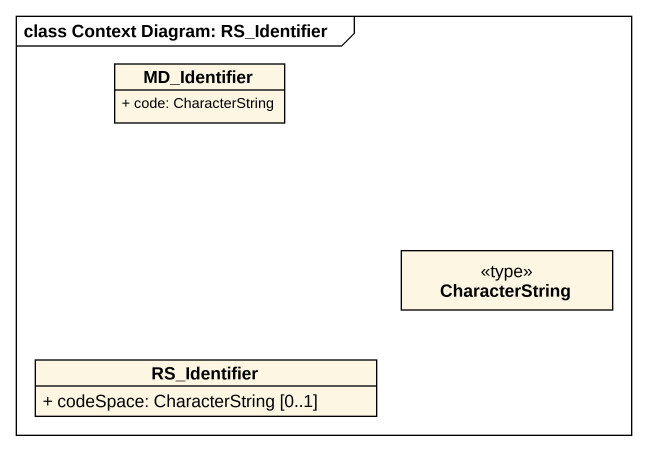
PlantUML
@startuml
mainframe class Context Diagram: RS_Identifier
hide circle
hide empty members
skinparam classAttributeIconSize 0
class MD_Identifier {
  + code: CharacterString
}
class CharacterString <<type>>
class RS_Identifier {
  + codeSpace: CharacterString [0..1]
}
@enduml
